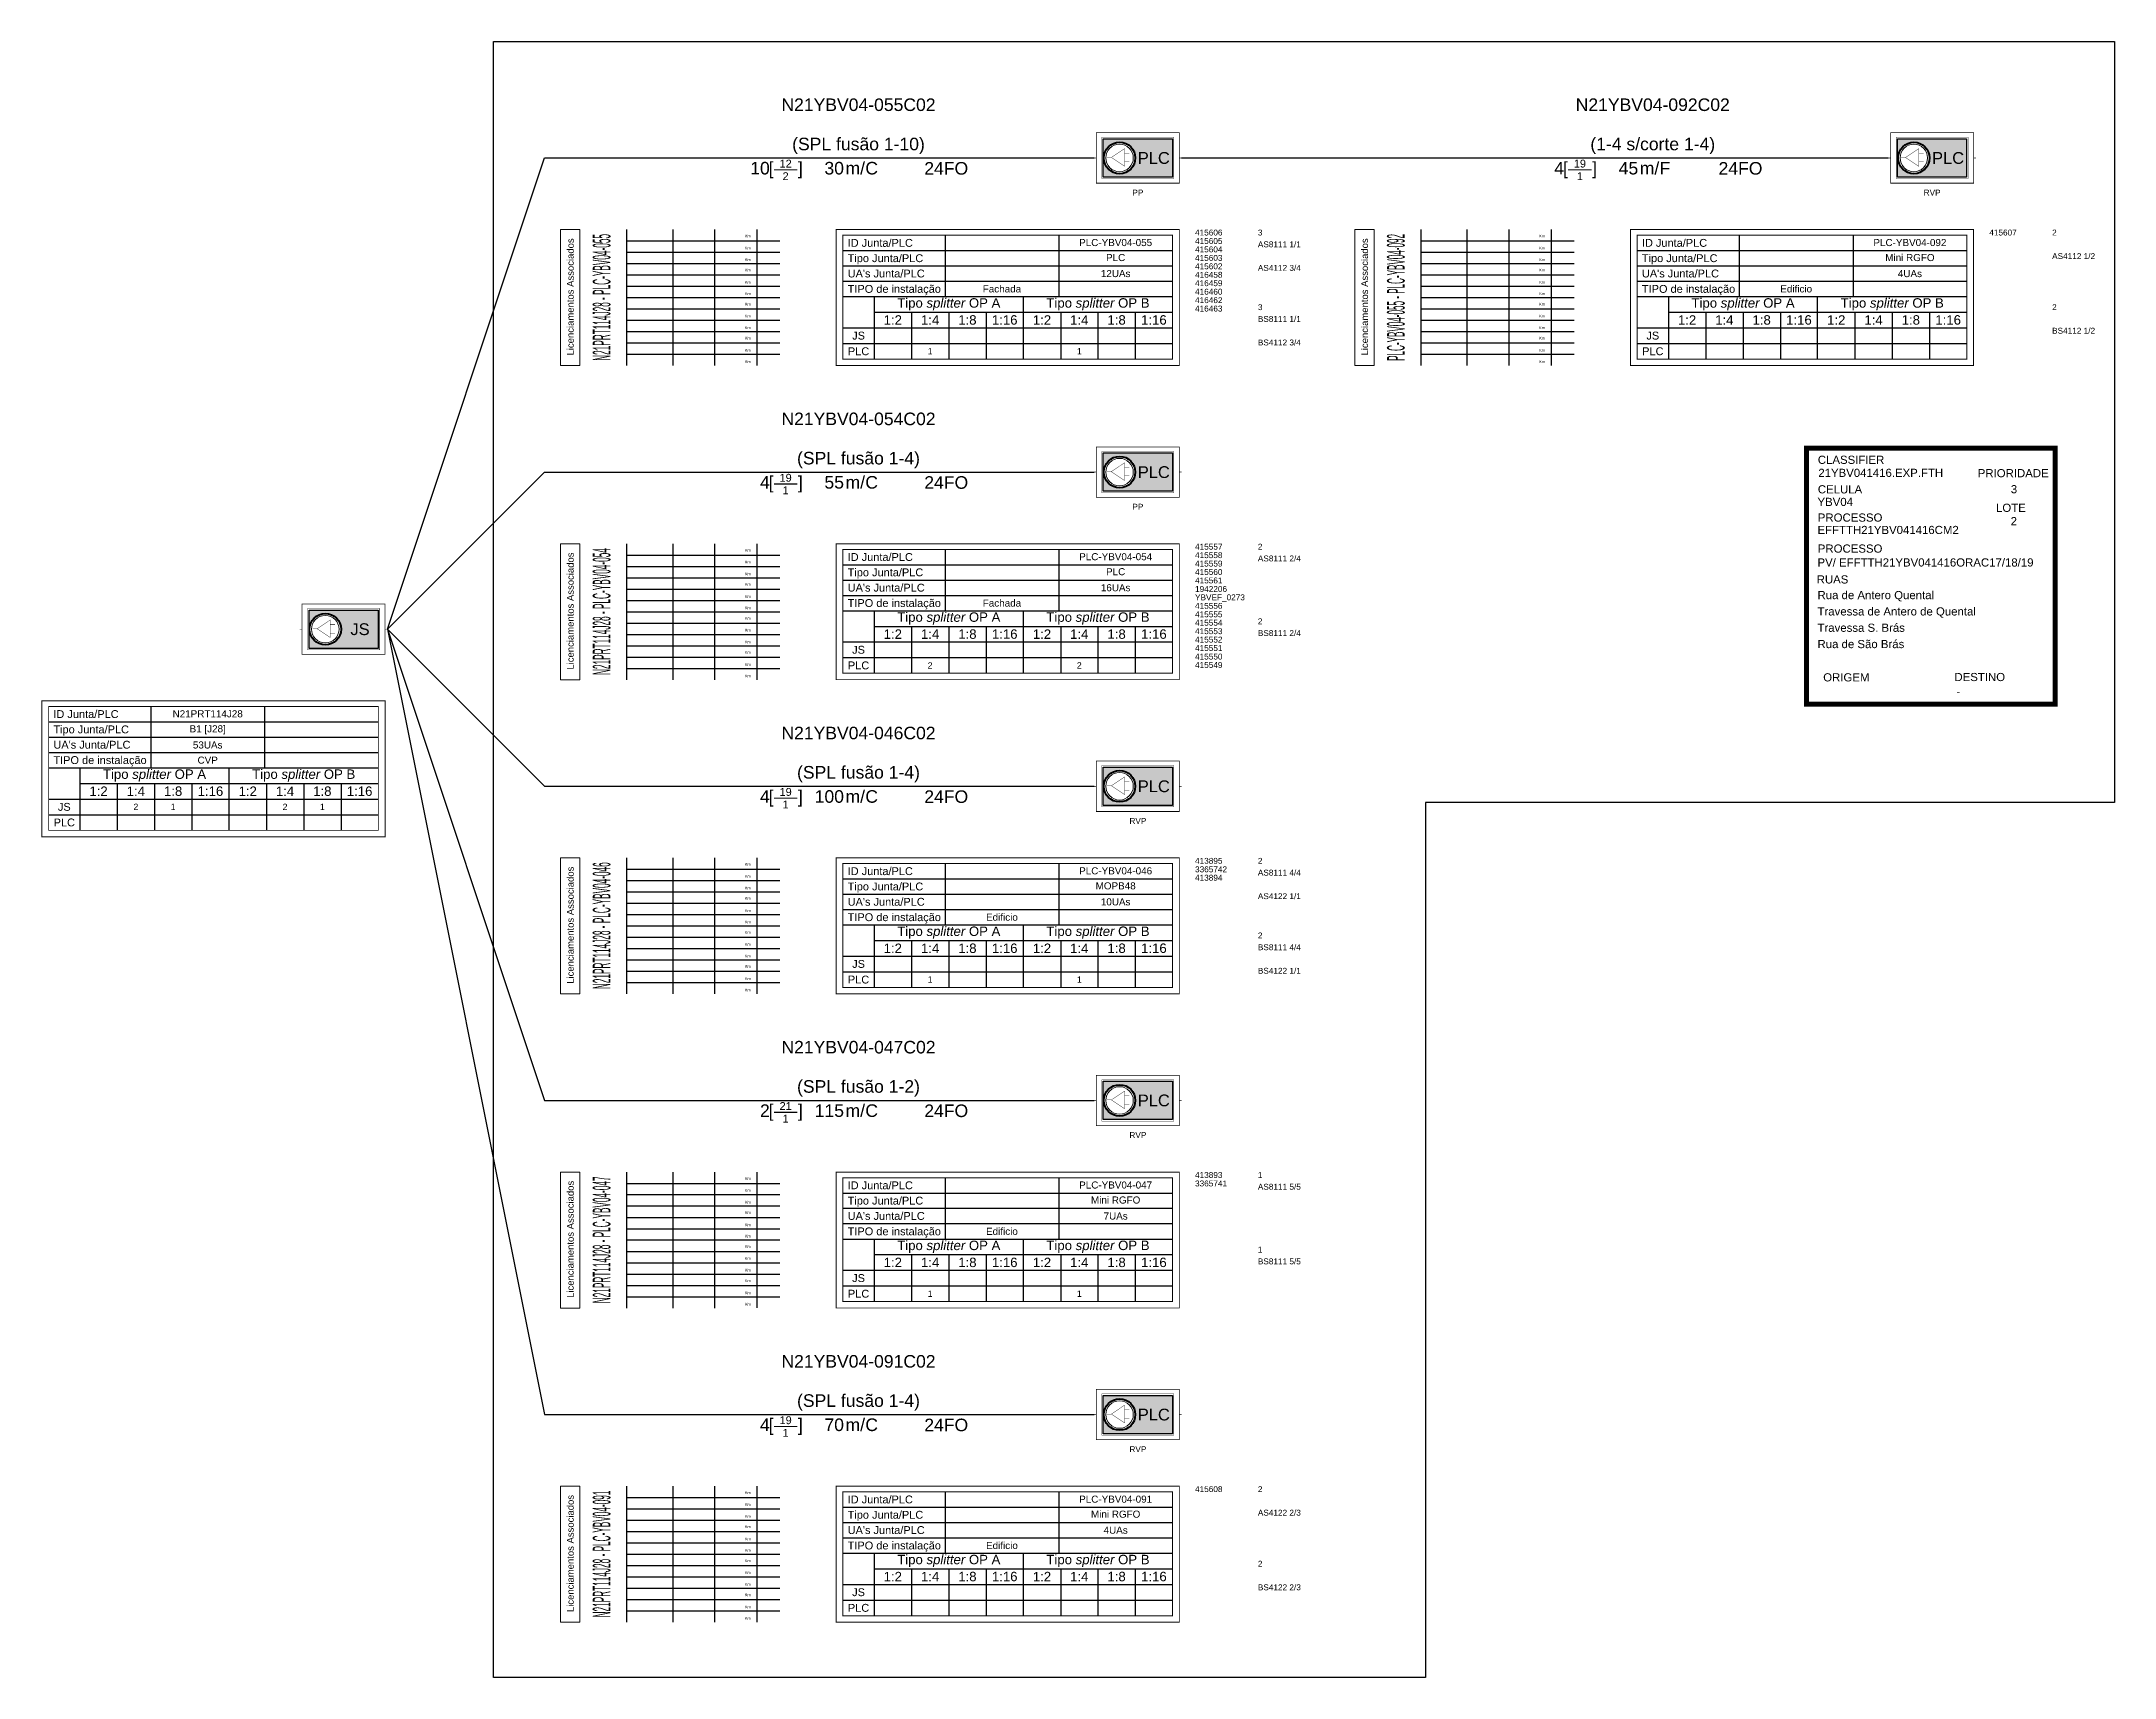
# Model space of a CAD drawing. Header units: metres. Extents: x 288 to 1034, y 827 to 7702.
# Drawn here: x 433.8 to 697.8, y 3218.6 to 3426.9 of the extents above; entities that cross this region are included whole.
import ezdxf
from ezdxf.enums import TextEntityAlignment as Align

# ---------------------------------------------------------------- set-up
doc = ezdxf.new("R2010")
doc.units = ezdxf.units.M
doc.header["$MEASUREMENT"] = 0
doc.set_wipeout_variables(frame=1)
for name, color, linetype in [('3-PROJ_FTTH_CABO', 7, 'Continuous'), ('3-PROJ_FTTH_JUNTA', 7, 'Continuous'), ('3-PROJ_FTTH_LICENCIAMENTOS', 7, 'Continuous'), ('3-PROJ_FTTH_PLC', 7, 'Continuous')]:
    doc.layers.add(name, color=color, linetype=linetype)
doc.styles.add('ARIAL', font='')
doc.styles.get('ARIAL').set_extended_font_data('Arial')

# ---------------------------------------------------------------- blocks, each defined once
blk = doc.blocks.new('*U26')
blk.add_hatch(color=31).paths.add_polyline_path([(9.97, -2.44), (1.18, -2.44), (1.18, 2.44), (9.97, 2.44)])
at = {"color": 7}
for points, const_width in [([(10.86, -3.21), (0.29, -3.21), (0.29, 3.21), (10.86, 3.21)], 0.0929), ([(10.17, -2.63), (0.99, -2.63), (0.99, 2.63), (10.17, 2.63)], 0.0465)]:
    blk.add_lwpolyline(points, close=True, dxfattribs=dict(at, const_width=const_width))
at = {"color": 7, "const_width": 0.0743}
for points in [[(0.29, 0), (0, 0)], [(11.15, 0), (10.86, 0)]]:
    blk.add_lwpolyline(points, dxfattribs=at)
at = {"color": 31}
blk.add_lwpolyline([(9.97, -2.44), (1.18, -2.44), (1.18, 2.44), (9.97, 2.44)], close=True, dxfattribs=at)
at = {"color": 7, "ltscale": 0.001}
blk.add_lwpolyline([(10.86, -9.12, 0.12, 0.12, 0), (10.86, -9.12, 0.12, 0.12, 0), (-32.84, -9.12, 0.12, 0.12, 0), (-32.84, -26.43, 0.12, 0.12, 0), (10.86, -26.43, 0.12, 0.12, 0), (10.86, -26.43, 0.12, 0.12, 0), (10.86, -9.12, 0, 0, 0)], format="xyseb", dxfattribs=at)
at = {"color": 7, "ltscale": 0.001, "const_width": 0.12}
blk.add_lwpolyline([(10, -25.61), (10, -25.61), (-31.98, -25.61), (-31.98, -9.84), (10, -9.84), (10, -9.84)], close=True, dxfattribs=at)
at = {"color": 7}
for points in [[(-18.98, -9.84), (-18.98, -17.65)], [(-4.49, -9.84), (-4.49, -17.65)], [(-31.98, -11.79), (10, -11.79)], [(-31.98, -13.74), (10, -13.74)], [(-31.98, -15.69), (10, -15.69)], [(-31.98, -17.65), (10, -17.65)], [(-28, -17.65), (-28, -25.61)], [(-9, -25.61), (-9, -17.65)], [(-28, -19.64), (10, -19.64)], [(-23.25, -19.64), (-23.25, -25.61)], [(-18.5, -19.64), (-18.5, -25.61)], [(-13.75, -19.64), (-13.75, -25.61)], [(-4.25, -19.64), (-4.25, -25.61)], [(0.5, -19.64), (0.5, -25.61)], [(5.25, -19.64), (5.25, -25.61)], [(-31.98, -21.63), (10, -21.63)], [(-31.98, -23.62), (10, -23.62)], [(-31.98, -23.62), (-13.57, -23.62), (10, -23.62)]]:
    blk.add_lwpolyline(points, dxfattribs=at)
at = {"color": 7, "style": 'ARIAL'}
for s, p in [('ID Junta/PLC', (-31.38, -10.81)), ('Tipo Junta/PLC', (-31.38, -12.76)), ("UA's Junta/PLC", (-31.38, -14.71)), ('TIPO de instalação', (-31.38, -16.67))]:
    blk.add_text(s, height=1, dxfattribs=at).set_placement(p, align=Align.MIDDLE_LEFT)
for s, p in [('JS', (-29.99, -22.62)), ('PLC', (-29.99, -24.61))]:
    blk.add_text(s, height=1, dxfattribs=at).set_placement(p, align=Align.MIDDLE_CENTER)
at = {"color": 7, "ltscale": 0.001, "char_height": 1.2, "attachment_point": 5, "style": 'ARIAL'}
for s, insert, width in [('{\\C114;Tipo \\fArial|b0|i1|c0|p34;splitter\\fArial|b0|i0|c0|p34; OP A}', (-18.5, -18.64), 14.6912), ('{\\C10;Tipo \\fArial|b0|i1|c0|p34;splitter\\fArial|b0|i0|c0|p34; OP B}', (0.5, -18.64), 14.6912), ('{\\C114;1:2}', (-25.63, -20.63), 4.1115), ('{\\C114;1:4}', (-20.88, -20.63), 4.1115), ('{\\C114;1:8}', (-16.13, -20.63), 4.1115), ('{\\C114;1:16}', (-11.38, -20.63), 4.1115), ('{\\C10;1:2}', (-6.63, -20.63), 4.1115), ('{\\C10;1:4}', (-1.88, -20.63), 4.1115), ('{\\C10;1:8}', (2.87, -20.63), 4.1115), ('{\\C10;1:16}', (7.62, -20.63), 4.1115)]:
    blk.add_mtext(s, dxfattribs=dict(at, insert=insert, width=width))
at = {"color": 4, "lineweight": 0, "style": 'ARIAL'}
blk.add_attdef('ALOCAÇÃO_RDP', text='', height=0.8, dxfattribs=at).set_placement((-0.91, -2.81), align=Align.MIDDLE_RIGHT)
blk.add_attdef('FO_RDP', text='', height=0.8, dxfattribs=at).set_placement((12.06, -2.81), align=Align.MIDDLE_LEFT)
at = {"color": 5, "lineweight": 0, "style": 'ARIAL'}
blk.add_attdef('FO_RTR+BKB', text='', height=0.8, dxfattribs=at).set_placement((12.07, -1.2), align=Align.MIDDLE_LEFT)
at = {"color": 1, "lineweight": 0, "style": 'ARIAL'}
blk.add_attdef('ALOCAÇÃO_RDS', text='', height=0.8, dxfattribs=at).set_placement((-0.89, -4.35), align=Align.MIDDLE_RIGHT)
blk.add_attdef('FO_RDS', text='', height=0.8, dxfattribs=at).set_placement((12.09, -4.35), align=Align.MIDDLE_LEFT)
at = {"color": 7, "lineweight": 0, "style": 'ARIAL'}
blk.add_attdef('MORADA', text='', height=0.75, dxfattribs=at).set_placement((10.86, -7.21), align=Align.MIDDLE_RIGHT)
for tag, p in [('JUNTA', (-11.73, -10.77)), ('TIPO_JUNTA', (-11.73, -12.68)), ('UA_JUNTA', (-11.73, -14.74)), ('INSTALACAO', (-11.73, -16.67)), ('NPOL_CVP', (2.75, -16.66))]:
    blk.add_attdef(tag, text='', height=0.9, dxfattribs=at).set_placement(p, align=Align.MIDDLE_CENTER)
at = {"color": 114, "style": 'ARIAL'}
for tag, p in [('(J)1:2_A', (-25.63, -22.62)), ('(J)1:4_A', (-20.88, -22.62)), ('(J)1:8_A', (-16.13, -22.62)), ('(J)1:16_A', (-11.38, -22.62)), ('(P)1:2_A', (-25.63, -24.61)), ('(P)1:4_A', (-20.88, -24.61)), ('(P)1:8_A', (-16.13, -24.61)), ('(P)1:16_A', (-11.38, -24.61))]:
    blk.add_attdef(tag, text='', height=0.8, dxfattribs=at).set_placement(p, align=Align.MIDDLE_CENTER)
at = {"color": 10, "style": 'ARIAL'}
for tag, p in [('(J)1:2_B', (-6.63, -22.62)), ('(J)1:4_B', (-1.88, -22.62)), ('(J)1:8_B', (2.87, -22.62)), ('(J)1:16_B', (7.62, -22.62)), ('(P)1:2_B', (-6.63, -24.61)), ('(P)1:4_B', (-1.88, -24.61)), ('(P)1:8_B', (2.87, -24.61)), ('(P)1:16_B', (7.62, -24.61))]:
    blk.add_attdef(tag, text='', height=0.8, dxfattribs=at).set_placement(p, align=Align.MIDDLE_CENTER)
at = {"color": 7, "lineweight": 0}
blk.add_wipeout([(3.7, -1.95), (3.43, -1.99), (3.09, -2), (2.79, -1.95), (2.57, -1.88), (2.34, -1.78), (2.03, -1.59), (1.77, -1.34), (1.58, -1.1), (1.47, -0.92), (1.35, -0.61), (1.28, -0.33), (1.25, 0), (1.3, 0.42), (1.38, 0.7), (1.51, 0.98), (1.63, 1.17), (1.83, 1.4), (1.98, 1.55), (2.18, 1.69), (2.4, 1.81), (2.69, 1.92), (2.92, 1.97), (3.27, 2), (3.51, 1.99), (3.73, 1.94), (3.98, 1.87), (4.15, 1.79), (4.31, 1.7), (4.51, 1.56), (4.66, 1.42), (4.79, 1.28), (4.96, 1.05), (5.05, 0.88), (5.15, 0.64), (5.21, 0.41), (5.25, 0.11), (5.23, -0.32), (5.19, -0.52), (5.11, -0.74), (4.96, -1.04), (4.78, -1.3), (4.57, -1.51), (4.25, -1.74), (3.96, -1.87)], dxfattribs=at)
at = {"color": 7, "const_width": 0.0465}
for points in [[(1.63, 0.06), (2.2, 0.06)], [(3.87, 0.62), (4.5, 0.62)], [(3.87, -0.49), (4.5, -0.49)]]:
    blk.add_lwpolyline(points, dxfattribs=at)
blk.add_lwpolyline([(2.2, 0.06), (3.87, -1.05), (3.87, 1.18)], close=True, dxfattribs=at)
at = {"color": 7, "lineweight": 40}
blk.add_circle((3.25, 0), 2, dxfattribs=at)
at = {"color": 7, "lineweight": 0}
blk.add_circle((3.25, 0), 1.75, dxfattribs=at)
blk.add_circle((3.25, 0), 1.75, dxfattribs=at)
at = {"color": 7, "style": 'ARIAL'}
blk.add_text('JS', height=1.5, dxfattribs=at).set_placement((7.67, 0), align=Align.MIDDLE_CENTER)
blk = doc.blocks.new('*U9')
blk.add_hatch(color=31).paths.add_polyline_path([(9.97, -2.44), (1.18, -2.44), (1.18, 2.44), (9.97, 2.44)])
at = {"color": 7}
for points, const_width in [([(10.86, -3.21), (0.29, -3.21), (0.29, 3.21), (10.86, 3.21)], 0.0929), ([(10.17, -2.63), (0.99, -2.63), (0.99, 2.63), (10.17, 2.63)], 0.0465)]:
    blk.add_lwpolyline(points, close=True, dxfattribs=dict(at, const_width=const_width))
for points, const_width in [([(0.29, 0), (0, 0)], 0.0743), ([(11.15, 0), (10.86, 0)], 0.0743), ([(-40.78, -1.52), (-37.77, -1.52)], 0.15)]:
    blk.add_lwpolyline(points, dxfattribs=dict(at, const_width=const_width))
at = {"color": 31}
blk.add_lwpolyline([(9.97, -2.44), (1.18, -2.44), (1.18, 2.44), (9.97, 2.44)], close=True, dxfattribs=at)
at = {"color": 7, "ltscale": 0.001}
blk.add_lwpolyline([(10.86, -9.12, 0.12, 0.12, 0), (10.86, -9.12, 0.12, 0.12, 0), (-32.84, -9.12, 0.12, 0.12, 0), (-32.84, -26.43, 0.12, 0.12, 0), (10.86, -26.43, 0.12, 0.12, 0), (10.86, -26.43, 0.12, 0.12, 0), (10.86, -9.12, 0, 0, 0)], format="xyseb", dxfattribs=at)
at = {"color": 7, "ltscale": 0.001, "const_width": 0.12}
blk.add_lwpolyline([(10, -25.61), (10, -25.61), (-31.98, -25.61), (-31.98, -9.84), (10, -9.84), (10, -9.84)], close=True, dxfattribs=at)
at = {"color": 7}
for points in [[(-18.98, -9.84), (-18.98, -17.65)], [(-4.49, -9.84), (-4.49, -17.65)], [(-31.98, -11.79), (10, -11.79)], [(-31.98, -13.74), (10, -13.74)], [(-31.98, -15.69), (10, -15.69)], [(-31.98, -17.65), (10, -17.65)], [(-28, -17.65), (-28, -25.61)], [(-9, -25.61), (-9, -17.65)], [(-28, -19.64), (10, -19.64)], [(-23.25, -19.64), (-23.25, -25.61)], [(-18.5, -19.64), (-18.5, -25.61)], [(-13.75, -19.64), (-13.75, -25.61)], [(-4.25, -19.64), (-4.25, -25.61)], [(0.5, -19.64), (0.5, -25.61)], [(5.25, -19.64), (5.25, -25.61)], [(-31.98, -21.63), (10, -21.63)], [(-31.98, -23.62), (10, -23.62)], [(-31.98, -23.62), (-13.57, -23.62), (10, -23.62)]]:
    blk.add_lwpolyline(points, dxfattribs=at)
at = {"color": 7, "style": 'ARIAL'}
blk.add_text('[     ]  ', height=1.6, dxfattribs=at).set_placement((-35.85, -0.5), align=Align.TOP_RIGHT)
for s, p in [('ID Junta/PLC', (-31.38, -10.81)), ('Tipo Junta/PLC', (-31.38, -12.76)), ("UA's Junta/PLC", (-31.38, -14.71)), ('TIPO de instalação', (-31.38, -16.67))]:
    blk.add_text(s, height=1, dxfattribs=at).set_placement(p, align=Align.MIDDLE_LEFT)
for s, p in [('JS', (-29.99, -22.62)), ('PLC', (-29.99, -24.61))]:
    blk.add_text(s, height=1, dxfattribs=at).set_placement(p, align=Align.MIDDLE_CENTER)
at = {"insert": (-31.65, -0.5), "char_height": 1.6, "width": 2.8224, "attachment_point": 1, "style": 'ARIAL'}
blk.add_mtext('m/', dxfattribs=at)
at = {"color": 7, "ltscale": 0.001, "char_height": 1.2, "attachment_point": 5, "style": 'ARIAL'}
for s, insert, width in [('{\\C114;Tipo \\fArial|b0|i1|c0|p34;splitter\\fArial|b0|i0|c0|p34; OP A}', (-18.5, -18.64), 14.6912), ('{\\C10;Tipo \\fArial|b0|i1|c0|p34;splitter\\fArial|b0|i0|c0|p34; OP B}', (0.5, -18.64), 14.6912), ('{\\C114;1:2}', (-25.63, -20.63), 4.1115), ('{\\C114;1:4}', (-20.88, -20.63), 4.1115), ('{\\C114;1:8}', (-16.13, -20.63), 4.1115), ('{\\C114;1:16}', (-11.38, -20.63), 4.1115), ('{\\C10;1:2}', (-6.63, -20.63), 4.1115), ('{\\C10;1:4}', (-1.88, -20.63), 4.1115), ('{\\C10;1:8}', (2.87, -20.63), 4.1115), ('{\\C10;1:16}', (7.62, -20.63), 4.1115)]:
    blk.add_mtext(s, dxfattribs=dict(at, insert=insert, width=width))
at = {"color": 7, "style": 'ARIAL'}
for tag, p in [('ID_CABO', (-30, 5.5)), ('ID_CABO2', (-30, 3)), ('ID_CABO3', (-30, 0.5))]:
    blk.add_attdef(tag, text='', height=1.6, dxfattribs=at).set_placement(p, align=Align.BOTTOM_CENTER)
at = {"color": 7, "lineweight": 0, "style": 'ARIAL'}
blk.add_attdef('FO_ACTIVAS', text='', height=1.6, dxfattribs=at).set_placement((-41.3, -0.5), align=Align.TOP_RIGHT)
for tag, height, p in [('FO_RESERVA', 1, (-39.28, -2.32)), ('FO_MORTAS', 1, (-39.28, -0.72)), ('PLC', 0.9, (2.75, -10.77)), ('TIPO_PLC', 0.9, (2.75, -12.68)), ('UA_PLC', 0.9, (2.75, -14.72)), ('INSTALACAO', 0.9, (-11.73, -16.67)), ('NPOL_CVP', 0.9, (2.75, -16.66))]:
    blk.add_attdef(tag, text='', height=height, dxfattribs=at).set_placement(p, align=Align.MIDDLE_CENTER)
at = {"color": 7, "style": 'ARIAL'}
blk.add_attdef('METROS', text='', height=1.6, dxfattribs=at).set_placement((-31.85, -0.5), align=Align.TOP_RIGHT)
for tag, height, p in [('TIPO_INSTALACAO', 1.6, (-29.13, -0.5)), ('CAPACIDADE', 1.6, (-21.62, -0.52)), ('BID1', 0.75, (12.86, -9.12)), ('BID2', 0.75, (12.86, -10.2)), ('BID3', 0.75, (12.86, -11.27)), ('BID4', 0.75, (12.86, -12.35)), ('BID5', 0.75, (12.86, -13.42)), ('BID6', 0.75, (12.86, -14.5)), ('BID7', 0.75, (12.86, -15.57)), ('BID8', 0.75, (12.86, -16.65)), ('BID9', 0.75, (12.86, -17.73)), ('BID10', 0.75, (12.86, -18.8)), ('BID11', 0.75, (12.86, -19.88)), ('BID12', 0.75, (12.86, -20.95)), ('BID13', 0.75, (12.86, -22.03)), ('BID14', 0.75, (12.86, -23.11)), ('BID15', 0.75, (12.86, -24.18)), ('BID16', 0.75, (12.86, -25.26)), ('BID17', 0.75, (12.86, -26.33)), ('BID18', 0.75, (12.86, -27.41)), ('BID19', 0.75, (12.86, -28.49)), ('BID20', 0.75, (12.86, -29.56)), ('BID21', 0.75, (12.86, -30.64)), ('BID22', 0.75, (12.86, -31.71)), ('BID23', 0.75, (12.86, -32.79)), ('BID24', 0.75, (12.86, -33.86))]:
    blk.add_attdef(tag, text='', height=height, dxfattribs=at).set_placement(p, align=Align.TOP_LEFT)
at = {"color": 1, "lineweight": 0, "style": 'ARIAL'}
blk.add_attdef('ALOCAÇÃO_RDS', text='', height=0.8, dxfattribs=at).set_placement((-0.89, -4.35), align=Align.MIDDLE_RIGHT)
at = {"color": 7, "style": 'ARIAL'}
for tag, p in [('N_RAISER(X)', (5.58, -4.41)), ('F.B.(X)', (5.58, -5.81))]:
    blk.add_attdef(tag, text='', height=0.75, dxfattribs=at).set_placement(p, align=Align.MIDDLE_CENTER)
at = {"color": 1, "lineweight": 0, "style": 'ARIAL'}
blk.add_attdef('FO_RDS', text='', height=0.8, dxfattribs=at).set_placement((12.09, -4.35), align=Align.MIDDLE_LEFT)
at = {"color": 7, "lineweight": 0, "style": 'ARIAL'}
blk.add_attdef('MORADA', text='', height=0.75, dxfattribs=at).set_placement((10.86, -7.21), align=Align.MIDDLE_RIGHT)
at = {"color": 114, "style": 'ARIAL'}
for tag, p in [('FA_OPA', (20.86, -9.12)), ('A_SPL_1', (20.86, -10.62)), ('A_SPL_2', (20.86, -12.12)), ('A_SPL_3', (20.86, -13.62)), ('A_SPL_4', (20.86, -15.12)), ('A_SPL_5', (20.86, -16.62))]:
    blk.add_attdef(tag, text='', height=0.75, dxfattribs=at).set_placement(p, align=Align.TOP_LEFT)
at = {"color": 1, "style": 'ARIAL'}
for tag, p in [('FA_OPB', (20.86, -18.62)), ('B_SPL_1', (20.86, -20.12)), ('B_SPL_2', (20.86, -21.62)), ('B_SPL_3', (20.86, -23.12)), ('B_SPL_4', (20.86, -24.62)), ('B_SPL_5', (20.86, -26.12))]:
    blk.add_attdef(tag, text='', height=0.75, dxfattribs=at).set_placement(p, align=Align.TOP_LEFT)
at = {"color": 114, "style": 'ARIAL'}
for tag, p in [('(J)1:2_A', (-25.63, -22.62)), ('(J)1:4_A', (-20.88, -22.62)), ('(J)1:8_A', (-16.13, -22.62)), ('(J)1:16_A', (-11.38, -22.62)), ('(P)1:2_A', (-25.63, -24.61)), ('(P)1:4_A', (-20.88, -24.61)), ('(P)1:8_A', (-16.13, -24.61)), ('(P)1:16_A', (-11.38, -24.61))]:
    blk.add_attdef(tag, text='', height=0.8, dxfattribs=at).set_placement(p, align=Align.MIDDLE_CENTER)
at = {"color": 10, "style": 'ARIAL'}
for tag, p in [('(J)1:2_B', (-6.63, -22.62)), ('(J)1:4_B', (-1.88, -22.62)), ('(J)1:8_B', (2.87, -22.62)), ('(J)1:16_B', (7.62, -22.62)), ('(P)1:2_B', (-6.63, -24.61)), ('(P)1:4_B', (-1.88, -24.61)), ('(P)1:8_B', (2.87, -24.61)), ('(P)1:16_B', (7.62, -24.61))]:
    blk.add_attdef(tag, text='', height=0.8, dxfattribs=at).set_placement(p, align=Align.MIDDLE_CENTER)
at = {"color": 7, "lineweight": 0}
blk.add_wipeout([(3.7, -1.95), (3.43, -1.99), (3.09, -2), (2.79, -1.95), (2.57, -1.88), (2.34, -1.78), (2.03, -1.59), (1.77, -1.34), (1.58, -1.1), (1.47, -0.92), (1.35, -0.61), (1.28, -0.33), (1.25, 0), (1.3, 0.42), (1.38, 0.7), (1.51, 0.98), (1.63, 1.17), (1.83, 1.4), (1.98, 1.55), (2.18, 1.69), (2.4, 1.81), (2.69, 1.92), (2.92, 1.97), (3.27, 2), (3.51, 1.99), (3.73, 1.94), (3.98, 1.87), (4.15, 1.79), (4.31, 1.7), (4.51, 1.56), (4.66, 1.42), (4.79, 1.28), (4.96, 1.05), (5.05, 0.88), (5.15, 0.64), (5.21, 0.41), (5.25, 0.11), (5.23, -0.32), (5.19, -0.52), (5.11, -0.74), (4.96, -1.04), (4.78, -1.3), (4.57, -1.51), (4.25, -1.74), (3.96, -1.87)], dxfattribs=at)
at = {"color": 7, "const_width": 0.0465}
for points in [[(1.63, 0.06), (2.2, 0.06)], [(3.87, 0.62), (4.5, 0.62)], [(3.87, -0.49), (4.5, -0.49)]]:
    blk.add_lwpolyline(points, dxfattribs=at)
blk.add_lwpolyline([(2.2, 0.06), (3.87, -1.05), (3.87, 1.18)], close=True, dxfattribs=at)
at = {"color": 7, "lineweight": 40}
blk.add_circle((3.25, 0), 2, dxfattribs=at)
at = {"color": 7, "lineweight": 0}
blk.add_circle((3.25, 0), 1.75, dxfattribs=at)
blk.add_circle((3.25, 0), 1.75, dxfattribs=at)
at = {"color": 7, "style": 'ARIAL'}
blk.add_text('PLC', height=1.5, dxfattribs=at).set_placement((7.61, 0), align=Align.MIDDLE_CENTER)
blk = doc.blocks.new('Troço Sinoptico')
at = {"color": 7, "lineweight": 0, "style": 'ARIAL'}
for tag, p in [('D1', (-16.57, -9.75)), ('T1', (-10.78, -9.77)), ('E1', (-1.22, -9.77)), ('D2', (-16.57, -11.26))]:
    blk.add_attdef(tag, text='', height=0.631, dxfattribs=at).set_placement(p, align=Align.MIDDLE_CENTER)
blk.add_attdef('XXX1', text='', height=0.631, dxfattribs=at).set_placement((-4.58, -9.81), align=Align.MIDDLE_RIGHT)
at = {"color": 7}
blk.add_wipeout([(-27.96, -26.44), (-27.96, -9.12), (0, -9.12), (0, -26.43)], dxfattribs=at)
at = {"color": 7, "lineweight": 0}
blk.add_lwpolyline([(-27.96, -26.44), (-25.49, -26.44), (-25.49, -9.12), (-27.96, -9.12)], close=True, dxfattribs=at)
at = {"color": 7}
for points in [[(-19.54, -9.12), (-19.54, -26.44)], [(-13.66, -9.12), (-13.66, -17.78)], [(-8.33, -9.12), (-8.33, -17.78)], [(-2.94, -9.12), (-2.94, -17.77)], [(-19.54, -10.56), (0, -10.56)], [(-19.54, -12), (0, -12)], [(-19.54, -13.44), (0, -13.44)], [(-19.54, -14.89), (0, -14.89)], [(-19.54, -16.33), (0, -16.33)], [(-19.54, -17.77), (0, -17.77)], [(-13.66, -17.78), (-13.66, -26.44)], [(-8.33, -17.78), (-8.33, -26.44)], [(-2.94, -17.78), (-2.94, -26.43)], [(-19.54, -19.23), (0, -19.23)], [(-19.54, -20.67), (0, -20.67)], [(-19.54, -22.11), (0, -22.11)], [(-19.54, -23.55), (0, -23.55)], [(-19.54, -24.99), (0, -24.99)]]:
    blk.add_lwpolyline(points, dxfattribs=at)
at = {"color": 7, "lineweight": 0, "true_color": 0xffffff, "insert": (-26.69, -17.69), "char_height": 0.865, "width": 17.7947, "attachment_point": 5, "rotation": 90, "style": 'ARIAL'}
blk.add_mtext('Licenciamentos Associados', dxfattribs=at)
at = {"color": 7, "lineweight": 0, "char_height": 0.355, "width": 6.2282, "attachment_point": 2, "style": 'ARIAL'}
for insert in [(-4.09, -9.77), (-4.1, -11.28), (-4.09, -12.78), (-4.09, -14.1), (-4.09, -15.66), (-4.1, -18.43), (-4.09, -17.1), (-4.1, -19.94), (-4.1, -21.44), (-4.1, -22.77), (-4.09, -24.32), (-4.09, -25.77)]:
    blk.add_mtext('Km', dxfattribs=dict(at, insert=insert))
at = {"color": 7, "lineweight": 0, "style": 'ARIAL', "width": 0.580821}
blk.add_attdef('ORIGEM-DESTINO', text='', height=2.25, rotation=90, dxfattribs=at).set_placement((-21.59, -25.83), (-21.59, -9.68), align=Align.FIT)
at = {"color": 7, "lineweight": 0, "style": 'ARIAL'}
for tag, p in [('D3', (-16.57, -12.76)), ('T2', (-10.78, -11.28)), ('T3', (-10.78, -12.77)), ('E2', (-1.22, -11.3)), ('E3', (-1.22, -12.78)), ('D4', (-16.57, -14.09)), ('D5', (-16.57, -15.64)), ('T4', (-10.78, -14.1)), ('T5', (-10.78, -15.65)), ('E4', (-1.22, -14.1)), ('E5', (-1.22, -15.65)), ('D6', (-16.57, -17.08)), ('D7', (-16.57, -18.42)), ('T6', (-10.78, -17.09)), ('T7', (-10.78, -18.43)), ('E7', (-1.22, -18.43)), ('E6', (-1.22, -17.09)), ('D8', (-16.57, -19.93)), ('D9', (-16.57, -21.42)), ('T8', (-10.79, -19.94)), ('T9', (-10.79, -21.44)), ('E8', (-1.22, -19.97)), ('D10', (-16.57, -22.75)), ('T10', (-10.78, -22.77)), ('E10', (-1.22, -22.77)), ('E9', (-1.22, -21.45)), ('D11', (-16.57, -24.3)), ('D12', (-16.57, -25.74)), ('T12', (-10.79, -25.76)), ('T11', (-10.79, -24.31)), ('E11', (-1.22, -24.31)), ('E12', (-1.22, -25.76))]:
    blk.add_attdef(tag, text='', height=0.631, dxfattribs=at).set_placement(p, align=Align.MIDDLE_CENTER)
for tag, p in [('XXX2', (-4.59, -11.32)), ('XXX3', (-4.58, -12.81)), ('XXX4', (-4.59, -14.14)), ('XXX5', (-4.58, -15.69)), ('XXX7', (-4.59, -18.47)), ('XXX6', (-4.58, -17.13)), ('XXX8', (-4.59, -19.98)), ('XXX10', (-4.59, -22.81)), ('XXX9', (-4.59, -21.48)), ('XXX11', (-4.58, -24.35)), ('XXX12', (-4.58, -25.8))]:
    blk.add_attdef(tag, text='', height=0.631, dxfattribs=at).set_placement(p, align=Align.MIDDLE_RIGHT)
at = {"color": 7, "lineweight": 0, "style": 'ARIAL', "flags": 1}
blk.add_attdef('ID', text='', height=0.631, dxfattribs=at).set_placement((-13.98, -27.67), align=Align.MIDDLE_CENTER)
at = {"layer": 'Defpoints', "flags": 1}
for tag, p in [('TROCO', (-28.25, -8.29)), ('GAMA', (-13.98, -8.55))]:
    blk.add_attdef(tag, p, '', height=2.16, dxfattribs=at)
blk = doc.blocks.new('BOAVISTA_LIC')
at = {"const_width": 0.3}
blk.add_lwpolyline([(2033.71, 1323.27), (2048.95, 1323.27), (2048.95, 1307.59), (2033.71, 1307.59)], close=True, dxfattribs=at)
at = {"color": 5, "style": 'ARIAL'}
for s, p in [('CLASSIFIER', (2034.4, 1322.31)), ('PRIORIDADE', (2044.2, 1321.49)), ('CELULA', (2034.4, 1320.5)), ('PROCESSO', (2034.4, 1318.77)), ('LOTE', (2045.32, 1319.37)), ('PROCESSO', (2034.4, 1316.87)), ('RUAS', (2034.33, 1314.98)), ('ORIGEM ', (2034.73, 1308.98)), ('DESTINO ', (2042.77, 1309))]:
    blk.add_text(s, height=0.5, dxfattribs=at).set_placement(p)
at = {"style": 'ARIAL'}
for tag, p in [('CLASSIFIER', (2034.43, 1321.51)), ('CELULA', (2034.38, 1319.73)), ('PROCESSO', (2034.38, 1318.01)), ('ORAC', (2034.38, 1316.02)), ('RUA_1', (2034.38, 1314.02)), ('RUA_2', (2034.38, 1313.02)), ('RUA_3', (2034.38, 1312.02)), ('RUA_4', (2034.38, 1311.02)), ('RUA_5', (2034.38, 1310.02)), ('DESTINO', (2042.89, 1308.12)), ('ORIGEM', (2034.38, 1308.02))]:
    blk.add_attdef(tag, p, '', height=0.5, dxfattribs=at)
for tag, p in [('PRIORIDADE', (2046.42, 1320.76)), ('LOTE', (2046.41, 1318.8))]:
    blk.add_attdef(tag, text='', height=0.5, dxfattribs=at).set_placement(p, align=Align.MIDDLE_CENTER)

msp = doc.modelspace()

# ---------------------------------------------------------------- linework, layer by layer
at = {"layer": '3-PROJ_FTTH_CABO'}
for points in [[(497.8, 3412.05), (567.8, 3412.05)], [(598.95, 3412.05), (668.95, 3412.05)], [(497.8, 3372.05), (567.8, 3372.05)], [(497.8, 3332.05), (567.8, 3332.05)], [(497.8, 3292.05), (567.8, 3292.05)], [(497.8, 3252.05), (567.8, 3252.05)]]:
    msp.add_lwpolyline(points, dxfattribs=at)

# ---------------------------------------------------------------- block references
at = {"ltscale": 5, "xscale": 2.0780833110902, "yscale": 2.0780833110902, "zscale": 2.0780833110902}
msp.add_blockref('BOAVISTA_LIC', (-3567.68, 625.23), dxfattribs=at).add_auto_attribs({'CLASSIFIER': '21YBV041416.EXP.FTH', 'CELULA': 'YBV04', 'RUA_1': 'Rua de Antero Quental ', 'RUA_2': 'Travessa de Antero de Quental', 'RUA_3': 'Travessa S. Brás', 'RUA_4': 'Rua de São Brás ', 'DESTINO': '-', 'PROCESSO': 'EFFTTH21YBV041416CM2', 'ORAC': 'PV/ EFFTTH21YBV041416ORAC17/18/19', 'PRIORIDADE': '3', 'LOTE': '2'})
at = {"layer": '3-PROJ_FTTH_JUNTA'}
msp.add_blockref('*U26', (466.65, 3352.05), dxfattribs=at).add_auto_attribs({'JUNTA': 'N21PRT114J28', 'TIPO_JUNTA': 'B1 [J28]', 'UA_JUNTA': '53UAs', 'INSTALACAO': 'CVP', '(J)1:4_A': '2', '(J)1:8_A': '1', '(J)1:4_B': '2', '(J)1:8_B': '1'})

# ---------------------------------------------------------------- next in the draw order: linework, layer by layer
at = {"layer": '3-PROJ_FTTH_CABO'}
for points in [[(477.8, 3352.05), (497.8, 3412.05)], [(477.8, 3352.05), (497.8, 3372.05)], [(477.8, 3352.05), (497.8, 3332.05)], [(477.8, 3352.05), (497.8, 3292.05)], [(477.8, 3352.05), (497.8, 3252.05)]]:
    msp.add_lwpolyline(points, dxfattribs=at)

# ---------------------------------------------------------------- next in the draw order: block references
at = {"layer": '3-PROJ_FTTH_PLC'}
for p, values in [((567.8, 3412.05), {'PLC': 'PLC-YBV04-055', 'TIPO_PLC': 'PLC', 'UA_PLC': '12UAs', 'INSTALACAO': 'Fachada', '(P)1:4_A': '1', '(P)1:4_B': '1', 'BID1': '415606', 'BID2': '415605', 'BID3': '415604', 'BID4': '415603', 'BID5': '415602', 'BID6': '416458', 'BID7': '416459', 'BID8': '416460', 'BID9': '416462', 'BID10': '416463', 'FA_OPA': '3', 'A_SPL_1': 'AS8111 1/1', 'A_SPL_3': 'AS4112 3/4', 'FA_OPB': '3', 'B_SPL_1': 'BS8111 1/1', 'B_SPL_3': 'BS4112 3/4', 'N_RAISER(X)': 'PP', 'ID_CABO': 'N21YBV04-055C02', 'ID_CABO3': '(SPL fusão 1-10)', 'FO_ACTIVAS': '10', 'FO_MORTAS': '12', 'FO_RESERVA': '2', 'METROS': '30', 'TIPO_INSTALACAO': 'C', 'CAPACIDADE': '24FO'}), ((668.95, 3412.05), {'PLC': 'PLC-YBV04-092', 'TIPO_PLC': 'Mini RGFO', 'UA_PLC': '4UAs', 'INSTALACAO': 'Edificio', 'BID1': '415607', 'FA_OPA': '2', 'A_SPL_2': 'AS4112 1/2', 'FA_OPB': '2', 'B_SPL_2': 'BS4112 1/2', 'N_RAISER(X)': 'RVP', 'ID_CABO': 'N21YBV04-092C02', 'ID_CABO3': '(1-4 s/corte 1-4)', 'FO_ACTIVAS': '4', 'FO_MORTAS': '19', 'FO_RESERVA': '1', 'METROS': '45', 'TIPO_INSTALACAO': 'F', 'CAPACIDADE': '24FO'}), ((567.8, 3372.05), {'PLC': 'PLC-YBV04-054', 'TIPO_PLC': 'PLC', 'UA_PLC': '16UAs', 'INSTALACAO': 'Fachada', '(P)1:4_A': '2', '(P)1:4_B': '2', 'BID1': '415557', 'BID2': '415558', 'BID3': '415559', 'BID4': '415560', 'BID5': '415561', 'BID6': '1942206', 'BID7': 'YBVEF_0273', 'BID8': '415556', 'BID9': '415555', 'BID10': '415554', 'BID11': '415553', 'BID12': '415552', 'BID13': '415551', 'BID14': '415550', 'BID15': '415549', 'FA_OPA': '2', 'A_SPL_1': 'AS8111 2/4', 'FA_OPB': '2', 'B_SPL_1': 'BS8111 2/4', 'N_RAISER(X)': 'PP', 'ID_CABO': 'N21YBV04-054C02', 'ID_CABO3': '(SPL fusão 1-4)', 'FO_ACTIVAS': '4', 'FO_MORTAS': '19', 'FO_RESERVA': '1', 'METROS': '55', 'TIPO_INSTALACAO': 'C', 'CAPACIDADE': '24FO'}), ((567.8, 3332.05), {'PLC': 'PLC-YBV04-046', 'TIPO_PLC': 'MOPB48', 'UA_PLC': '10UAs', 'INSTALACAO': 'Edificio', '(P)1:4_A': '1', '(P)1:4_B': '1', 'BID1': '413895', 'BID2': '3365742', 'BID3': '413894', 'FA_OPA': '2', 'A_SPL_1': 'AS8111 4/4', 'A_SPL_3': 'AS4122 1/1', 'FA_OPB': '2', 'B_SPL_1': 'BS8111 4/4', 'B_SPL_3': 'BS4122 1/1', 'N_RAISER(X)': 'RVP', 'ID_CABO': 'N21YBV04-046C02', 'ID_CABO3': '(SPL fusão 1-4)', 'FO_ACTIVAS': '4', 'FO_MORTAS': '19', 'FO_RESERVA': '1', 'METROS': '100', 'TIPO_INSTALACAO': 'C', 'CAPACIDADE': '24FO'}), ((567.8, 3292.05), {'PLC': 'PLC-YBV04-047', 'TIPO_PLC': 'Mini RGFO', 'UA_PLC': '7UAs', 'INSTALACAO': 'Edificio', '(P)1:4_A': '1', '(P)1:4_B': '1', 'BID1': '413893', 'BID2': '3365741', 'FA_OPA': '1', 'A_SPL_1': 'AS8111 5/5', 'FA_OPB': '1', 'B_SPL_1': 'BS8111 5/5', 'N_RAISER(X)': 'RVP', 'ID_CABO': 'N21YBV04-047C02', 'ID_CABO3': '(SPL fusão 1-2)', 'FO_ACTIVAS': '2', 'FO_MORTAS': '21', 'FO_RESERVA': '1', 'METROS': '115', 'TIPO_INSTALACAO': 'C', 'CAPACIDADE': '24FO'}), ((567.8, 3252.05), {'PLC': 'PLC-YBV04-091', 'TIPO_PLC': 'Mini RGFO', 'UA_PLC': '4UAs', 'INSTALACAO': 'Edificio', 'BID1': '415608', 'FA_OPA': '2', 'A_SPL_2': 'AS4122 2/3', 'FA_OPB': '2', 'B_SPL_2': 'BS4122 2/3', 'N_RAISER(X)': 'RVP', 'ID_CABO': 'N21YBV04-091C02', 'ID_CABO3': '(SPL fusão 1-4)', 'FO_ACTIVAS': '4', 'FO_MORTAS': '19', 'FO_RESERVA': '1', 'METROS': '70', 'TIPO_INSTALACAO': 'C', 'CAPACIDADE': '24FO'})]:
    msp.add_blockref('*U9', p, dxfattribs=at).add_auto_attribs(values)

# ---------------------------------------------------------------- next in the draw order: linework, layer by layer
at = {"layer": '3-PROJ_FTTH_CABO'}
msp.add_lwpolyline([(578.95, 3412.05), (598.95, 3412.05)], dxfattribs=at)

# ---------------------------------------------------------------- next in the draw order: block references
at = {"layer": '3-PROJ_FTTH_LICENCIAMENTOS'}
ref = msp.add_blockref('Troço Sinoptico', (527.8, 3412.05), dxfattribs=at)
ref.add_attrib('ORIGEM-DESTINO', 'N21PRT114J28 - PLC-YBV04-055', dxfattribs={"layer": '0', "color": 7, "lineweight": 0, "height": 2.2526, "rotation": 90, "style": 'ARIAL', "width": 0.333226}).set_placement((506.21, 3386.22), (506.21, 3402.37), align=Align.FIT)
ref = msp.add_blockref('Troço Sinoptico', (628.95, 3412.05), dxfattribs=at)
ref.add_attrib('ORIGEM-DESTINO', 'PLC-YBV04-055 - PLC-YBV04-092', dxfattribs={"layer": '0', "color": 7, "lineweight": 0, "height": 2.2526, "rotation": 90, "style": 'ARIAL', "width": 0.32732}).set_placement((607.36, 3386.22), (607.36, 3402.37), align=Align.FIT)
ref = msp.add_blockref('Troço Sinoptico', (527.8, 3372.05), dxfattribs=at)
ref.add_attrib('ORIGEM-DESTINO', 'N21PRT114J28 - PLC-YBV04-054', dxfattribs={"layer": '0', "color": 7, "lineweight": 0, "height": 2.2526, "rotation": 90, "style": 'ARIAL', "width": 0.333226}).set_placement((506.21, 3346.22), (506.21, 3362.37), align=Align.FIT)
ref = msp.add_blockref('Troço Sinoptico', (527.8, 3332.05), dxfattribs=at)
ref.add_attrib('ORIGEM-DESTINO', 'N21PRT114J28 - PLC-YBV04-046', dxfattribs={"layer": '0', "color": 7, "lineweight": 0, "height": 2.2526, "rotation": 90, "style": 'ARIAL', "width": 0.333226}).set_placement((506.21, 3306.22), (506.21, 3322.37), align=Align.FIT)
ref = msp.add_blockref('Troço Sinoptico', (527.8, 3292.05), dxfattribs=at)
ref.add_attrib('ORIGEM-DESTINO', 'N21PRT114J28 - PLC-YBV04-047', dxfattribs={"layer": '0', "color": 7, "lineweight": 0, "height": 2.2526, "rotation": 90, "style": 'ARIAL', "width": 0.333226}).set_placement((506.21, 3266.22), (506.21, 3282.37), align=Align.FIT)
ref = msp.add_blockref('Troço Sinoptico', (527.8, 3252.05), dxfattribs=at)
ref.add_attrib('ORIGEM-DESTINO', 'N21PRT114J28 - PLC-YBV04-091', dxfattribs={"layer": '0', "color": 7, "lineweight": 0, "height": 2.2526, "rotation": 90, "style": 'ARIAL', "width": 0.333226}).set_placement((506.21, 3226.22), (506.21, 3242.37), align=Align.FIT)

# ---------------------------------------------------------------- next in the draw order: linework, layer by layer
at = {"color": 3}
msp.add_lwpolyline([(610, 3218.57), (491.3, 3218.57), (491.3, 3426.88), (697.76, 3426.88), (697.76, 3330), (610, 3330)], close=True, dxfattribs=at)

doc.saveas('drawing.dxf')
